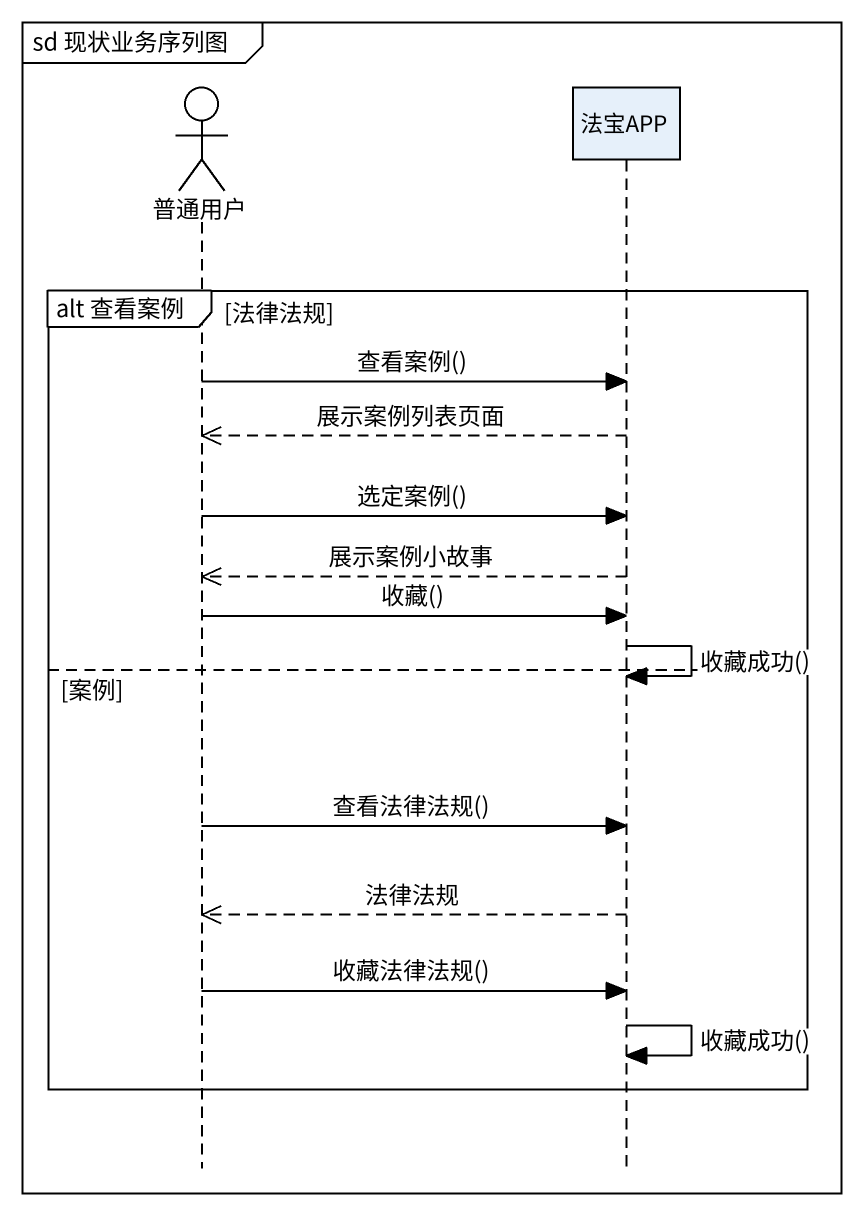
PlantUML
@startuml
mainframe sd 现状业务序列图
hide footbox
actor 普通用户
participant 法宝APP

group alt 查看案例 [法律法规]
  普通用户 -> 法宝APP : 查看案例()
  法宝APP -->> 普通用户 : 展示案例列表页面
  普通用户 -> 法宝APP : 选定案例()
  法宝APP -->> 普通用户 : 展示案例小故事
  普通用户 -> 法宝APP : 收藏()
  法宝APP -> 法宝APP : 收藏成功()
else 案例
  普通用户 -> 法宝APP : 查看法律法规()
  法宝APP -->> 普通用户 : 法律法规
  普通用户 -> 法宝APP : 收藏法律法规()
  法宝APP -> 法宝APP : 收藏成功()
end
@enduml
